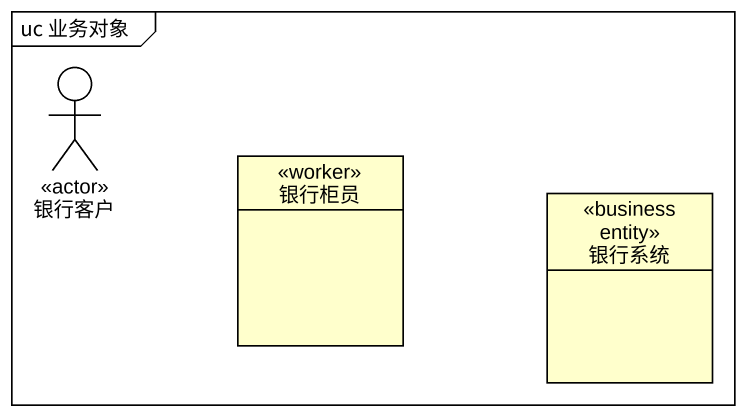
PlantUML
@startuml
mainframe uc 业务对象
allowmixing
hide circle
hide empty members
actor 银行客户 <<actor>>
class 银行柜员 <<worker>>
class 银行系统 <<business entity>>
@enduml
